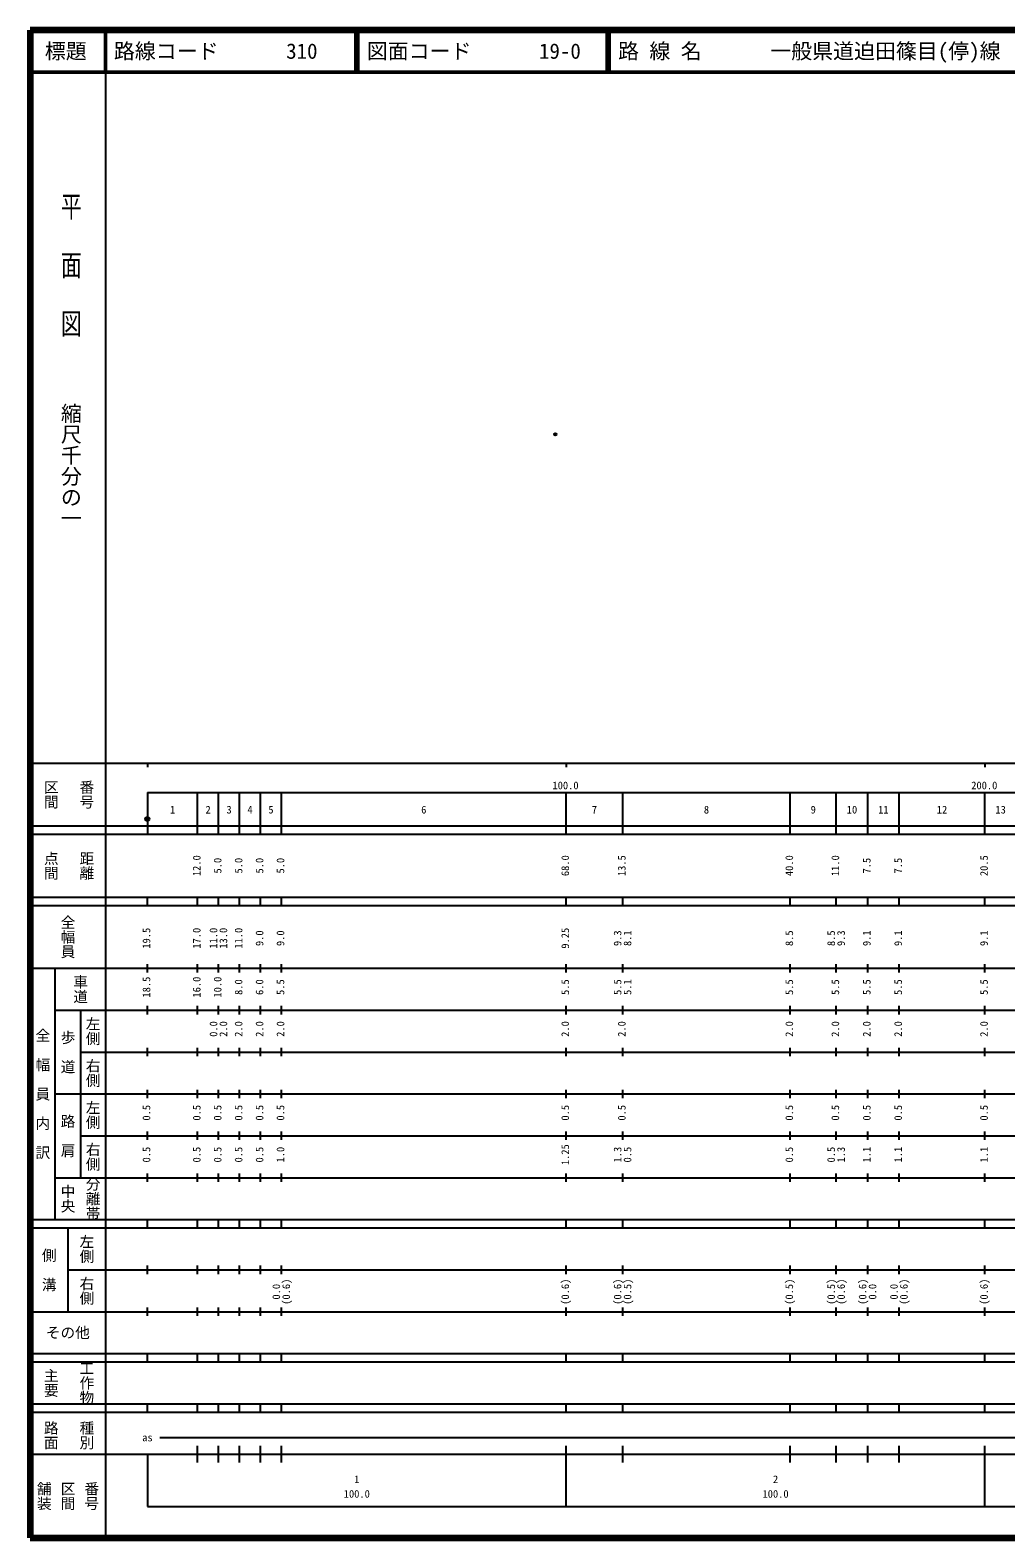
# Model space of a CAD drawing. Units: millimetres on the paper. Extents: x 40 to 680, y 20 to 380.
# Drawn here: x 40 to 273, y 20 to 380 of the extents above; entities that cross this region are included whole.
import ezdxf
from ezdxf.enums import TextEntityAlignment as Align

# ---------------------------------------------------------------- set-up
doc = ezdxf.new("R2010")
doc.units = ezdxf.units.MM
doc.header["$PDMODE"] = 32
doc.header["$PDSIZE"] = 0.5
doc.layers.add('M-OTRS', color=6, linetype='Continuous')
doc.layers.add('M-TTL-TXT', color=7, linetype='Continuous')
for name, color, linetype, lineweight in [('M-TTL', 2, 'Continuous', 140), ('M-TTL-BAND', 7, 'Continuous', 25), ('M-TTL-LINE', 7, 'Continuous', 50)]:
    doc.layers.add(name, color=color, linetype=linetype, lineweight=lineweight)
doc.styles.add('@ＭＳ ゴシック', font='')
doc.styles.add('ＭＳ ゴシック', font='')
doc.styles.get('@ＭＳ ゴシック').set_extended_font_data('@MS Gothic')
doc.styles.get('ＭＳ ゴシック').set_extended_font_data('MS Gothic')

msp = doc.modelspace()

# ---------------------------------------------------------------- hatches: boundary and pattern name
at = {"layer": 'M-TTL-BAND'}
msp.add_hatch(color=256, dxfattribs=at).paths.add_polyline_path([(68.498, 191.628, 1), (67.498, 191.628, 1)])

# ---------------------------------------------------------------- linework, layer by layer
at = {"layer": 'M-OTRS'}
msp.add_point((165.405, 283.501), dxfattribs=at)
at = {"layer": 'M-TTL'}
for p, q in [((40, 380), (40, 20)), ((680, 380), (40, 380)), ((40, 20), (680, 20))]:
    msp.add_line(p, q, dxfattribs=at)
at = {"layer": 'M-TTL-BAND'}
for p, q in [((58, 370), (58, 20)), ((40, 205), (579, 205)), ((68, 205), (68, 204)), ((168, 205), (168, 204)), ((268, 205), (268, 204)), ((68, 198), (579, 198)), ((68, 198), (68, 188)), ((80, 188), (80, 198)), ((85, 188), (85, 198)), ((90, 188), (90, 198)), ((95, 188), (95, 198)), ((100, 188), (100, 198)), ((168, 188), (168, 198)), ((181.5, 188), (181.5, 198)), ((221.5, 188), (221.5, 198)), ((232.5, 188), (232.5, 198)), ((240, 188), (240, 198)), ((247.5, 188), (247.5, 198)), ((268, 188), (268, 198)), ((40, 190), (579, 190)), ((40, 188), (579, 188)), ((40, 173), (579, 173)), ((68, 171), (68, 173)), ((80, 171), (80, 173)), ((85, 171), (85, 173)), ((90, 171), (90, 173)), ((95, 171), (95, 173)), ((100, 171), (100, 173)), ((168, 171), (168, 173)), ((181.5, 171), (181.5, 173)), ((221.5, 171), (221.5, 173)), ((232.5, 171), (232.5, 173)), ((240, 171), (240, 173)), ((247.5, 171), (247.5, 173)), ((268, 171), (268, 173)), ((40, 171), (579, 171)), ((40, 156), (579, 156)), ((46, 96), (46, 156)), ((68, 155), (68, 157)), ((80, 155), (80, 157)), ((85, 155), (85, 157)), ((90, 155), (90, 157)), ((95, 155), (95, 157)), ((100, 155), (100, 157)), ((168, 155), (168, 157)), ((181.5, 155), (181.5, 157)), ((221.5, 155), (221.5, 157)), ((232.5, 155), (232.5, 157)), ((240, 155), (240, 157)), ((247.5, 155), (247.5, 157)), ((268, 155), (268, 157)), ((46, 146), (579, 146)), ((52, 146), (52, 106)), ((68, 145), (68, 147)), ((80, 145), (80, 147)), ((85, 145), (85, 147)), ((90, 145), (90, 147)), ((95, 145), (95, 147)), ((100, 145), (100, 147)), ((168, 145), (168, 147)), ((181.5, 145), (181.5, 147)), ((221.5, 145), (221.5, 147)), ((232.5, 145), (232.5, 147)), ((240, 145), (240, 147)), ((247.5, 145), (247.5, 147)), ((268, 145), (268, 147)), ((68, 135), (68, 137)), ((80, 135), (80, 137)), ((85, 135), (85, 137)), ((90, 135), (90, 137)), ((95, 135), (95, 137)), ((100, 135), (100, 137)), ((168, 135), (168, 137)), ((181.5, 135), (181.5, 137)), ((221.5, 135), (221.5, 137)), ((232.5, 135), (232.5, 137)), ((240, 135), (240, 137)), ((247.5, 135), (247.5, 137)), ((268, 135), (268, 137)), ((52, 136), (579, 136)), ((46, 126), (579, 126)), ((68, 125), (68, 127)), ((80, 125), (80, 127)), ((85, 125), (85, 127)), ((90, 125), (90, 127)), ((95, 125), (95, 127)), ((100, 125), (100, 127)), ((168, 125), (168, 127)), ((181.5, 125), (181.5, 127)), ((221.5, 125), (221.5, 127)), ((232.5, 125), (232.5, 127)), ((240, 125), (240, 127)), ((247.5, 125), (247.5, 127)), ((268, 125), (268, 127)), ((52, 116), (579, 116)), ((68, 115), (68, 117)), ((80, 115), (80, 117)), ((85, 115), (85, 117)), ((90, 115), (90, 117)), ((95, 115), (95, 117)), ((100, 115), (100, 117)), ((168, 115), (168, 117)), ((181.5, 115), (181.5, 117)), ((221.5, 115), (221.5, 117)), ((232.5, 115), (232.5, 117)), ((240, 115), (240, 117)), ((247.5, 115), (247.5, 117)), ((268, 115), (268, 117)), ((46, 106), (579, 106)), ((68, 105), (68, 107)), ((80, 105), (80, 107)), ((85, 105), (85, 107)), ((90, 105), (90, 107)), ((95, 105), (95, 107)), ((100, 105), (100, 107)), ((168, 105), (168, 107)), ((181.5, 105), (181.5, 107)), ((221.5, 105), (221.5, 107)), ((232.5, 105), (232.5, 107)), ((240, 105), (240, 107)), ((247.5, 105), (247.5, 107)), ((268, 105), (268, 107)), ((40, 96), (579, 96)), ((40, 94), (579, 94)), ((49, 94), (49, 74)), ((68, 94), (68, 96)), ((80, 94), (80, 96)), ((85, 94), (85, 96)), ((90, 94), (90, 96)), ((95, 94), (95, 96)), ((100, 94), (100, 96)), ((168, 94), (168, 96)), ((181.5, 94), (181.5, 96)), ((221.5, 94), (221.5, 96)), ((232.5, 94), (232.5, 96)), ((240, 94), (240, 96)), ((247.5, 94), (247.5, 96)), ((268, 94), (268, 96)), ((49, 84), (579, 84)), ((68, 83), (68, 85)), ((80, 83), (80, 85)), ((85, 83), (85, 85)), ((90, 83), (90, 85)), ((95, 83), (95, 85)), ((100, 83), (100, 85)), ((168, 83), (168, 85)), ((181.5, 83), (181.5, 85)), ((221.5, 83), (221.5, 85)), ((232.5, 83), (232.5, 85)), ((240, 83), (240, 85)), ((247.5, 83), (247.5, 85)), ((268, 83), (268, 85)), ((40, 74), (579, 74)), ((68, 73), (68, 75)), ((80, 73), (80, 75)), ((85, 73), (85, 75)), ((90, 73), (90, 75)), ((95, 73), (95, 75)), ((100, 73), (100, 75)), ((168, 73), (168, 75)), ((181.5, 73), (181.5, 75)), ((221.5, 73), (221.5, 75)), ((232.5, 73), (232.5, 75)), ((240, 73), (240, 75)), ((247.5, 73), (247.5, 75)), ((268, 73), (268, 75)), ((40, 64), (579, 64)), ((40, 62), (579, 62)), ((68, 62), (68, 64)), ((80, 62), (80, 64)), ((85, 62), (85, 64)), ((90, 62), (90, 64)), ((95, 62), (95, 64)), ((100, 62), (100, 64)), ((168, 62), (168, 64)), ((181.5, 62), (181.5, 64)), ((221.5, 62), (221.5, 64)), ((232.5, 62), (232.5, 64)), ((240, 62), (240, 64)), ((247.5, 62), (247.5, 64)), ((268, 62), (268, 64)), ((40, 52), (579, 52)), ((68, 50), (68, 52)), ((80, 50), (80, 52)), ((85, 50), (85, 52)), ((90, 50), (90, 52)), ((95, 50), (95, 52)), ((100, 50), (100, 52)), ((168, 50), (168, 52)), ((181.5, 50), (181.5, 52)), ((221.5, 50), (221.5, 52)), ((232.5, 50), (232.5, 52)), ((240, 50), (240, 52)), ((247.5, 50), (247.5, 52)), ((268, 50), (268, 52)), ((40, 50), (579, 50)), ((71, 44), (458, 44)), ((40, 40), (579, 40)), ((68, 40), (68, 27.5)), ((80, 38), (80, 42)), ((85, 38), (85, 42)), ((90, 38), (90, 42)), ((95, 38), (95, 42)), ((100, 38), (100, 42)), ((168, 27.5), (168, 42)), ((181.5, 38), (181.5, 42)), ((221.5, 38), (221.5, 42)), ((232.5, 38), (232.5, 42)), ((240, 38), (240, 42)), ((247.5, 38), (247.5, 42)), ((268, 27.5), (268, 42)), ((68, 27.5), (579, 27.5))]:
    msp.add_line(p, q, dxfattribs=at)
msp.add_circle((67.998, 191.628), 0.5, dxfattribs=at)
at = {"layer": 'M-TTL-LINE'}
for p, q in [((58, 380), (58, 370)), ((117.75, 380), (117.75, 370)), ((118.25, 380), (118.25, 370)), ((177.75, 380), (177.75, 370)), ((178.25, 380), (178.25, 370)), ((40, 370), (680, 370))]:
    msp.add_line(p, q, dxfattribs=at)

# ---------------------------------------------------------------- texts
at = {"layer": 'M-TTL-BAND', "style": '@ＭＳ ゴシック', "width": 1.4}
msp.add_text('平  面  図', height=3.666, rotation=270, dxfattribs=at).set_placement((49.777, 306.475), align=Align.MIDDLE_RIGHT)
at = {"layer": 'M-TTL-BAND', "style": '@ＭＳ ゴシック'}
msp.add_text('縮尺千分の一', height=3.666, rotation=270, dxfattribs=at).set_placement((49.777, 261.03), align=Align.MIDDLE_RIGHT)
for s, p in [('区間', (45, 197.5)), ('番号', (53.5, 197.5)), ('点間', (45, 180.5)), ('距離', (53.5, 180.5)), ('全幅員', (49, 163.5)), ('車道', (52, 151)), ('左側', (55, 141)), ('全\u3000幅\u3000員\u3000内\u3000訳', (43, 126)), ('歩\u3000道', (49, 136)), ('右側', (55, 131)), ('左側', (55, 121)), ('路\u3000肩', (49, 116)), ('右側', (55, 111)), ('分離帯', (55, 101)), ('中央', (49, 101)), ('左側', (53.5, 89)), ('側\u3000溝', (44.5, 84)), ('右側', (53.5, 79)), ('工作物', (53.5, 57)), ('主要', (45, 57)), ('路面', (45, 44.5)), ('種別', (53.5, 44.5)), ('舗装', (43.333, 30)), ('区間', (49, 30)), ('番号', (54.667, 30))]:
    msp.add_text(s, height=2.566, rotation=270, dxfattribs=at).set_placement(p, align=Align.MIDDLE_CENTER)
at = {"layer": 'M-TTL-BAND', "style": 'ＭＳ ゴシック'}
for s, p in [('100.0', (167.844, 198.195)), ('200.0', (267.844, 198.195)), ('1', (74, 192.405)), ('2', (82.5, 192.405)), ('3', (87.5, 192.405)), ('4', (92.5, 192.405)), ('5', (97.5, 192.405)), ('6', (134, 192.405)), ('7', (174.75, 192.405)), ('8', (201.5, 192.405)), ('9', (227, 192.405)), ('10', (236.25, 192.405)), ('11', (243.75, 192.405)), ('12', (257.75, 192.405)), ('13', (271.75, 192.405)), ('as', (68, 42.5)), ('1', (118, 32.523)), ('2', (218, 32.523)), ('100.0', (118, 29.033)), ('100.0', (218, 29.033))]:
    msp.add_text(s, height=1.833, dxfattribs=at).set_placement(p, align=Align.BOTTOM_CENTER)
for s, p in [('12.0', (81.232, 180.5)), ('5.0', (86.232, 180.5)), ('5.0', (91.232, 180.5)), ('5.0', (96.232, 180.5)), ('5.0', (101.232, 180.5)), ('68.0', (169.232, 180.5)), ('13.5', (182.732, 180.5)), ('40.0', (222.732, 180.5)), ('11.0', (233.732, 180.5)), ('7.5', (241.232, 180.5)), ('7.5', (248.732, 180.5)), ('20.5', (269.232, 180.5)), ('19.5', (69.232, 163.174)), ('17.0', (81.232, 163.174)), ('11.0', (85.232, 163.174)), ('13.0', (87.602, 163.174)), ('11.0', (91.232, 163.174)), ('9.0', (96.232, 163.174)), ('9.0', (101.232, 163.174)), ('9.25', (169.232, 163.174)), ('9.3', (181.732, 163.174)), ('8.1', (184.102, 163.174)), ('8.5', (222.732, 163.174)), ('8.5', (232.732, 163.174)), ('9.3', (235.102, 163.174)), ('9.1', (241.232, 163.174)), ('9.1', (248.732, 163.174)), ('9.1', (269.232, 163.174)), ('18.5', (69.232, 151.5)), ('16.0', (81.232, 151.5)), ('10.0', (86.232, 151.5)), ('8.0', (91.232, 151.5)), ('6.0', (96.232, 151.5)), ('5.5', (101.232, 151.5)), ('5.5', (169.232, 151.5)), ('5.5', (181.732, 151.5)), ('5.1', (184.102, 151.5)), ('5.5', (222.732, 151.5)), ('5.5', (233.732, 151.5)), ('5.5', (241.232, 151.5)), ('5.5', (248.732, 151.5)), ('5.5', (269.232, 151.5)), ('0.0', (85.232, 141.5)), ('2.0', (87.602, 141.5)), ('2.0', (91.232, 141.5)), ('2.0', (96.232, 141.5)), ('2.0', (101.232, 141.5)), ('2.0', (169.232, 141.5)), ('2.0', (182.732, 141.5)), ('2.0', (222.732, 141.5)), ('2.0', (233.732, 141.5)), ('2.0', (241.232, 141.5)), ('2.0', (248.732, 141.5)), ('2.0', (269.232, 141.5)), ('0.5', (69.232, 121.5)), ('0.5', (81.232, 121.5)), ('0.5', (86.232, 121.5)), ('0.5', (91.232, 121.5)), ('0.5', (96.232, 121.5)), ('0.5', (101.232, 121.5)), ('0.5', (169.232, 121.5)), ('0.5', (182.732, 121.5)), ('0.5', (222.732, 121.5)), ('0.5', (233.732, 121.5)), ('0.5', (241.232, 121.5)), ('0.5', (248.732, 121.5)), ('0.5', (269.232, 121.5)), ('0.5', (69.232, 111.5)), ('0.5', (81.232, 111.5)), ('0.5', (86.232, 111.5)), ('0.5', (91.232, 111.5)), ('0.5', (96.232, 111.5)), ('1.0', (101.232, 111.5)), ('1.25', (169.232, 111.5)), ('1.3', (181.732, 111.5)), ('0.5', (184.102, 111.5)), ('0.5', (222.732, 111.5)), ('0.5', (232.732, 111.5)), ('1.3', (235.102, 111.5)), ('1.1', (241.232, 111.5)), ('1.1', (248.732, 111.5)), ('1.1', (269.232, 111.5)), ('0.0', (100.232, 78.764)), ('(0.6)', (102.602, 78.764)), ('(0.6)', (169.232, 78.764)), ('(0.6)', (181.732, 78.764)), ('(0.5)', (184.102, 78.764)), ('(0.5)', (222.732, 78.764)), ('(0.5)', (232.732, 78.764)), ('(0.6)', (235.102, 78.764)), ('(0.6)', (240.232, 78.764)), ('0.0', (242.602, 78.764)), ('0.0', (247.732, 78.764)), ('(0.6)', (250.102, 78.764)), ('(0.6)', (269.232, 78.764))]:
    msp.add_text(s, height=1.833, rotation=90, dxfattribs=at).set_placement(p, align=Align.BOTTOM_CENTER)
msp.add_text('その他', height=2.566, dxfattribs=at).set_placement((49, 69), align=Align.MIDDLE_CENTER)
at = {"layer": 'M-TTL-TXT', "style": 'ＭＳ ゴシック'}
msp.add_text('標題', height=3.666, dxfattribs=at).set_placement((48.5, 375), align=Align.MIDDLE_CENTER)
for s, p in [('路線コード', (60, 375)), ('310', (101.142, 375)), ('図面コード', (120.38, 375)), ('19-0', (161.521, 375)), ('路 線 名', (180.38, 375)), ('一般県道迫田篠目(停)線', (216.734, 375))]:
    msp.add_text(s, height=3.666, dxfattribs=at).set_placement(p, align=Align.MIDDLE_LEFT)

doc.saveas('drawing.dxf')
